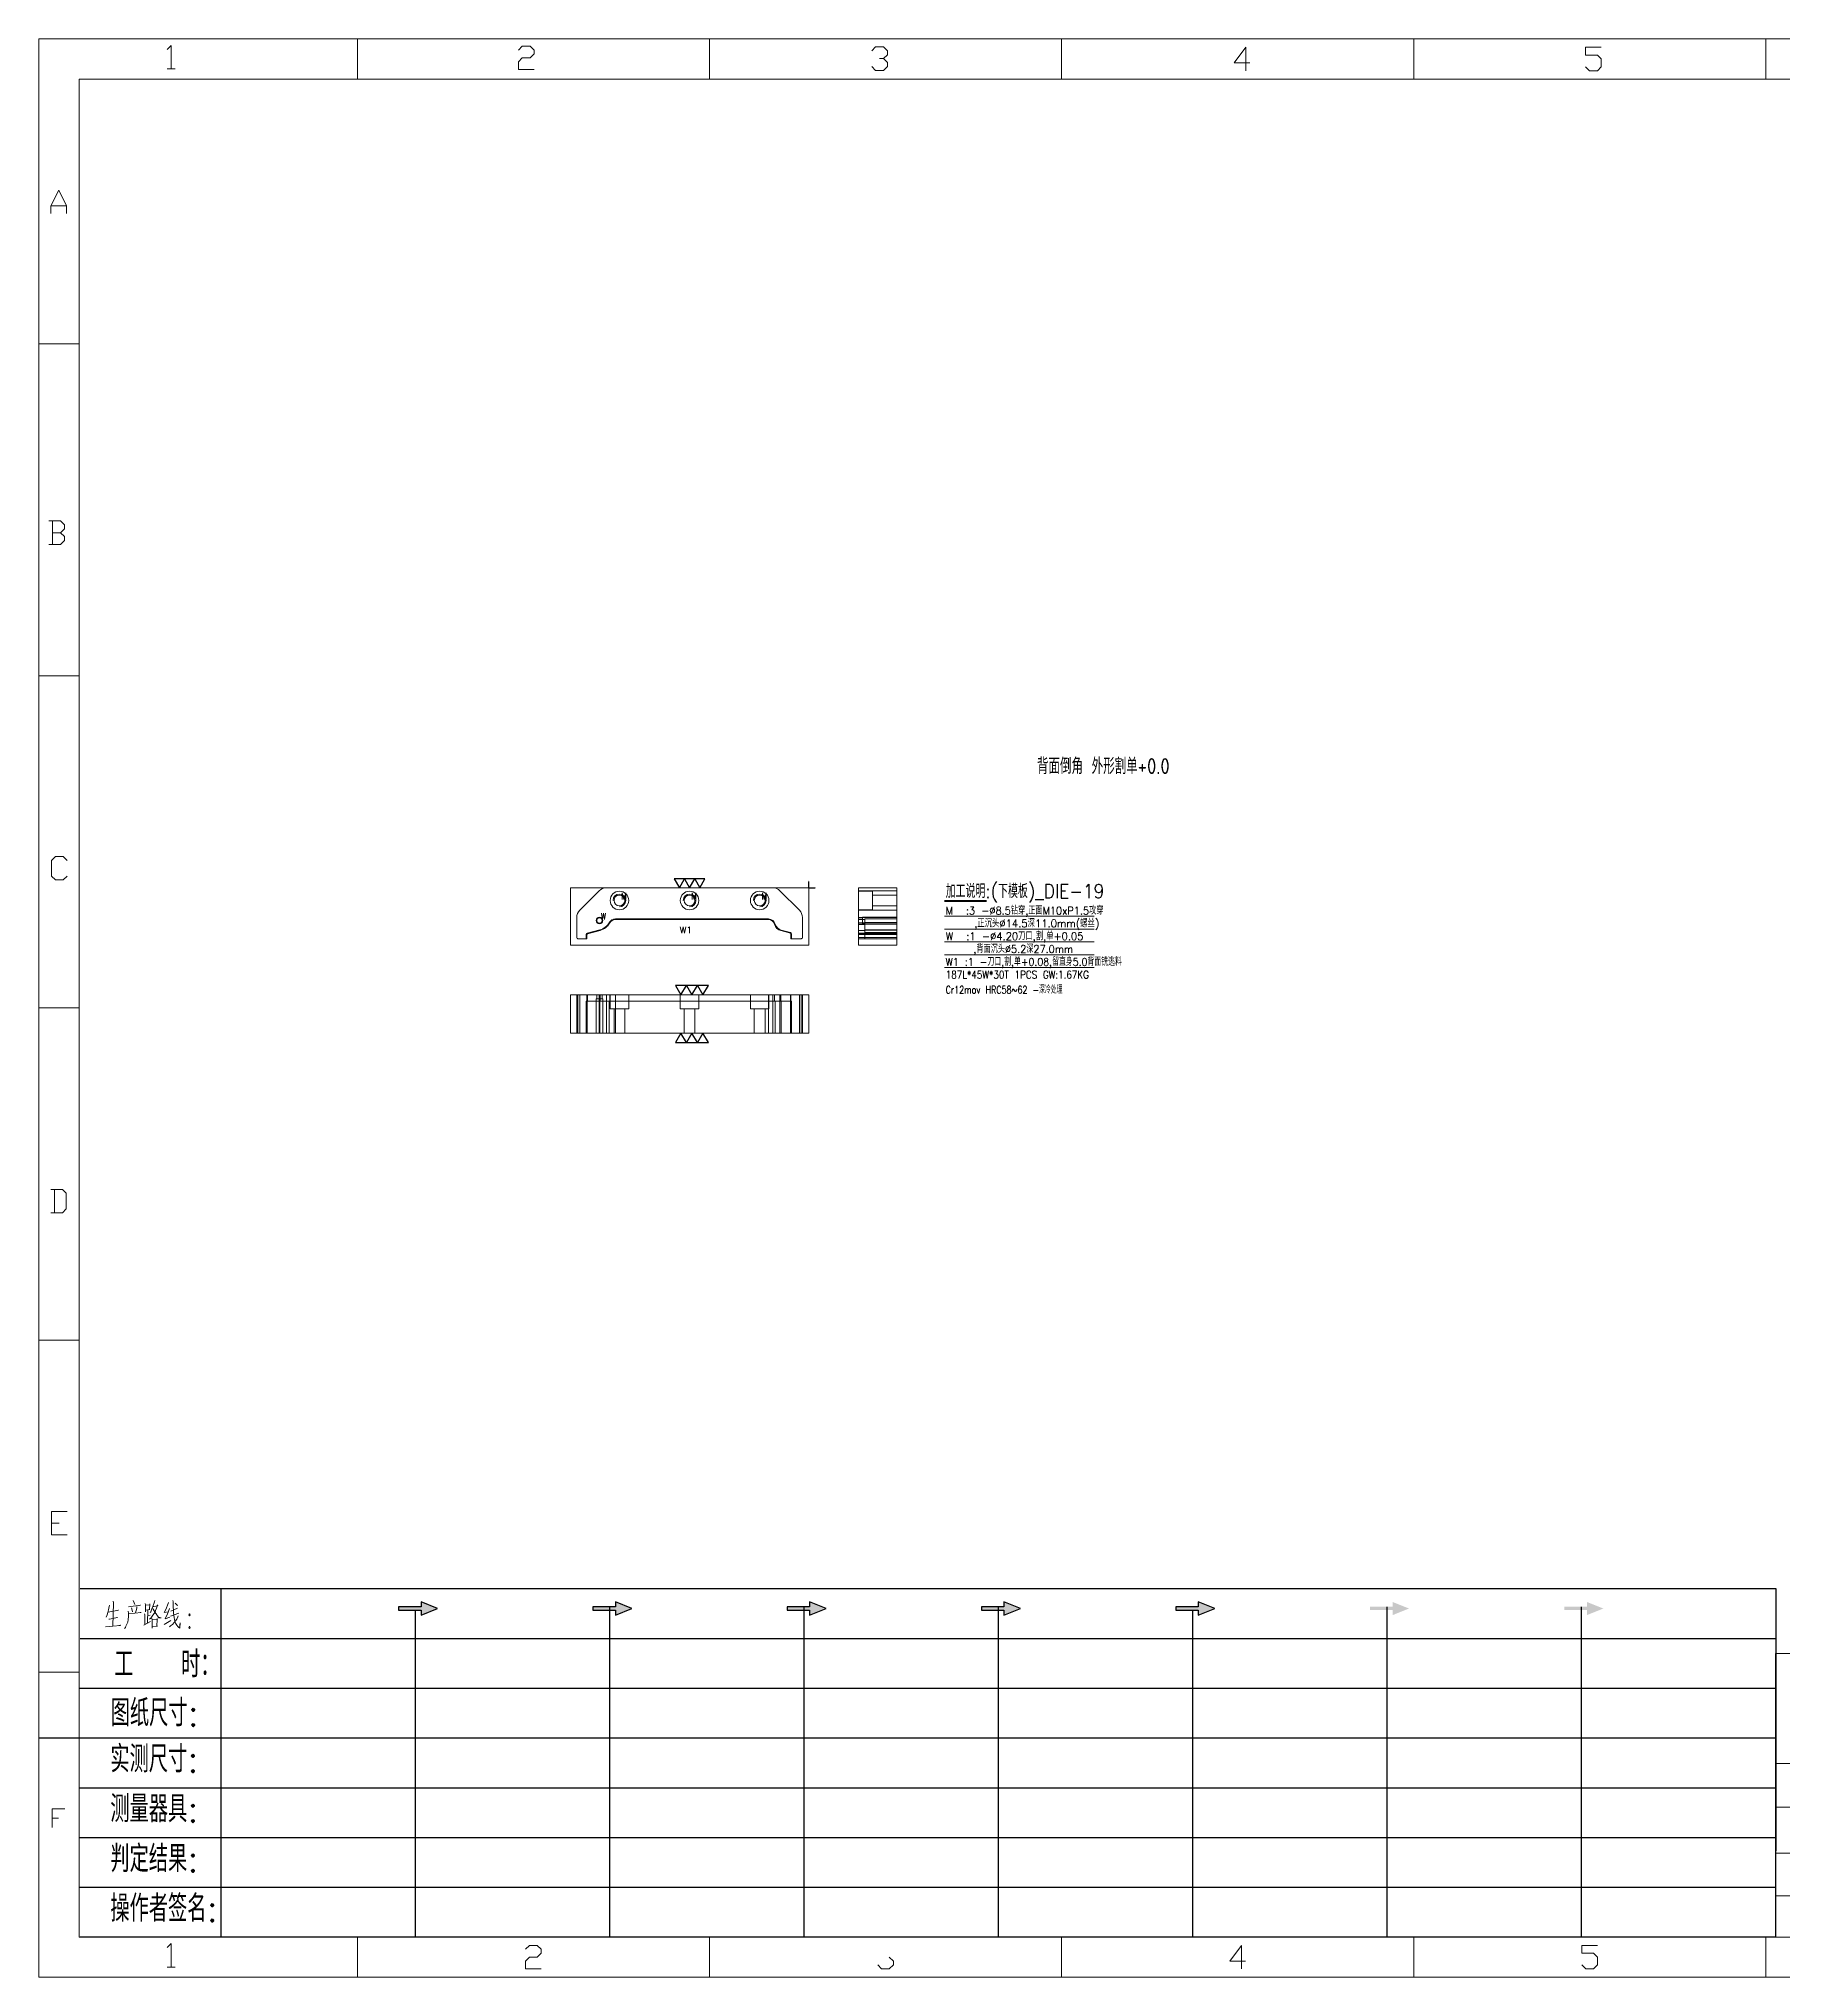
# Model space of a CAD drawing. Header units: millimetres. Extents: x 494 to 18201, y 224 to 11417.
# Drawn here: x 13831 to 15199, y 3576 to 5096 of the extents above; entities that cross this region are included whole.
import ezdxf
from ezdxf.enums import TextEntityAlignment as Align
from ezdxf.lldxf.tags import DXFTag

# ---------------------------------------------------------------- set-up
doc = ezdxf.new("R2010")
doc.units = ezdxf.units.MM
for name, color, linetype in [('DIE', 7, 'Continuous'), ('DIE_W', 1, 'Continuous'), ('DIM', 7, 'Continuous')]:
    doc.layers.add(name, color=color, linetype=linetype)
doc.styles.add('chinesef_fs', font='txt.shx', dxfattribs={"bigfont": 'gbcbig.shx'})
doc.styles.add('gbenor', font='gbenor.shx', dxfattribs={"bigfont": 'gbcbig.shx'})
doc.styles.add('gbenor_', font='gbenor.shx', dxfattribs={"bigfont": 'gbcbig'})
doc.styles.get("Standard").update_dxf_attribs({"font": 'arial.ttf'})
doc.styles.add('TXT', font='txt.shx', dxfattribs={"width": 0.8, "bigfont": 'ctxt.shx'})
tags = doc.linetypes.add('DASHED', pattern='A,12.86,[0,arial.ttf,S=0,R=0,X=0,Y=0],-12.86', length=25.72).pattern_tags.tags
tags[12:13] = [DXFTag(74, 4), DXFTag(75, 0), DXFTag(340, '0'), DXFTag(46, 0.0), DXFTag(50, 0.0), DXFTag(44, 0.0), DXFTag(45, 0.0)]
doc.dimstyles.get("Standard").update_dxf_attribs({"dimtxt": 0.18, "dimasz": 0.18, "dimexe": 0.18, "dimexo": 0.0625, "dimgap": 0.09, "dimtad": 0, "dimtih": 1, "dimtoh": 1, "dimdec": 4, "dimzin": 0, "dimdsep": 46, "dimtxsty": 'Standard', "dimcen": 0.09, "dimadec": 0, "dimazin": 0, "dimtfac": 1, "dimtdec": 4, "dimtofl": 0, "dimtmove": 0, "dimatfit": 3, "dimfxl": 1, "dimtolj": 1, "dimtzin": 0, "dimarcsym": 0})

# ---------------------------------------------------------------- blocks, each defined once
blk = doc.blocks.new('YFFH+A0')
at = {"color": 4, "ltscale": 2}
blk.add_lwpolyline([(-3.46, -6), (0, -4), (-3.46, -2), (0, 0), (-3.46, 2), (0, 4), (-3.46, 6), (-3.46, -6)], close=True, dxfattribs=at)
blk = doc.blocks.new('XYMFH-A0')
at = {"xscale": 0.0833, "yscale": 0.0833, "zscale": 0.0833}
blk.add_blockref('YFFH+A0', (0, 0), dxfattribs=at)
blk = doc.blocks.new('*D23')
at = {"layer": 'Defpoints', "color": 0, "transparency": 16777216}
for p in [(14435.2, 4430.5), (14435.2, 4430.5), (14440.2, 4430.5)]:
    blk.add_point(p, dxfattribs=at)
at = {"layer": 'DIM', "color": 0, "lineweight": -2, "transparency": 16777216}
blk.add_line((14435.2, 4430.5), (14440.2, 4430.5), dxfattribs=at)
at = {"layer": 'DIM', "color": 0, "lineweight": 18, "transparency": 16777216, "insert": (14440.6, 4430.5), "char_height": 0.18, "attachment_point": 5}
blk.add_mtext('\\A1;0.0000', dxfattribs=at)
blk = doc.blocks.new('*D24')
at = {"layer": 'Defpoints', "color": 0, "transparency": 16777216}
for p in [(14435.2, 4435.5), (14435.2, 4430.5), (14435.2, 4430.5)]:
    blk.add_point(p, dxfattribs=at)
at = {"layer": 'DIM', "color": 0, "lineweight": -2, "transparency": 16777216}
blk.add_line((14435.2, 4430.6), (14435.2, 4435.5), dxfattribs=at)
at = {"layer": 'DIM', "color": 0, "lineweight": 18, "transparency": 16777216, "insert": (14435.2, 4436), "char_height": 0.18, "attachment_point": 5, "rotation": 90}
blk.add_mtext('\\A1;0.0000', dxfattribs=at)
blk = doc.blocks.new('U9')
for points in [[(-1468.2, -974.4), (-1468.2, -977.5), (-1458, -973.4), (-1468.2, -969.3), (-1468.2, -972.3), (-1482.1, -972.3), (-1482.1, -974.4)], [(-1347.7, -974.4), (-1347.7, -977.5), (-1337.5, -973.4), (-1347.7, -969.3), (-1347.7, -972.3), (-1361.6, -972.3), (-1361.6, -974.4)], [(-1227.2, -974.4), (-1227.2, -977.5), (-1217, -973.4), (-1227.2, -969.3), (-1227.2, -972.3), (-1241.1, -972.3), (-1241.1, -974.4)], [(-1106.7, -974.4), (-1106.7, -977.5), (-1096.5, -973.4), (-1106.7, -969.3), (-1106.7, -972.3), (-1120.6, -972.3), (-1120.6, -974.4)], [(-986.2, -974.4), (-986.2, -977.5), (-976, -973.4), (-986.2, -969.3), (-986.2, -972.3), (-1000.1, -972.3), (-1000.1, -974.4)], [(-865.7, -974.4), (-865.7, -977.5), (-855.5, -973.4), (-865.7, -969.3), (-865.7, -972.3), (-879.6, -972.3), (-879.6, -974.4)], [(-745.2, -974.4), (-745.2, -977.5), (-735, -973.4), (-745.2, -969.3), (-745.2, -972.3), (-759.1, -972.3), (-759.1, -974.4)]]:
    blk.add_hatch(color=3).paths.add_polyline_path(points)
at = {"color": 254, "lineweight": 18}
for p, q in [((-1705.3, 0), (-1705.3, -1202)), ((-1705.3, 0), (0, 0)), ((-1071, 0), (-1071, -25)), ((-852.6, 0), (-852.6, -25)), ((-634.3, 0), (-634.3, -25)), ((-1680.3, -1177.1), (-1680.3, -25)), ((-1680.3, -25), (-25, -25)), ((-1705.3, -189.2), (-1680.3, -189.2)), ((-1705.3, -395.1), (-1680.3, -395.1)), ((-1705.3, -601), (-1680.3, -601)), ((-1705.3, -806.9), (-1680.3, -806.9)), ((-628.2, -1001.2), (-25, -1001.2)), ((-1705.3, -1012.8), (-1680.3, -1012.8)), ((-628.1, -1069.5), (-25, -1069.5)), ((-25, -1096.6), (-628.1, -1096.6)), ((-25, -1125.1), (-628.1, -1125.1)), ((-25, -1151.5), (-628.1, -1151.5)), ((-1680.3, -1177.1), (-25, -1177.1)), ((-1071, -1202), (-1071, -1177.1)), ((-852.6, -1202), (-852.6, -1177.1)), ((-634.3, -1202), (-634.3, -1177.1)), ((-1705.3, -1202), (0, -1202))]:
    blk.add_line(p, q, dxfattribs=at)
at = {"color": 254, "linetype": 'Continuous', "lineweight": 18}
for p, q in [((-1507.7, 0), (-1507.7, -25)), ((-1289.4, 0), (-1289.4, -25)), ((-628.2, -1001.2), (-628.2, -1177.1)), ((-628.1, -1001.2), (-628.1, -1177.1)), ((-1507.7, -1202), (-1507.7, -1177.1)), ((-1289.4, -1202), (-1289.4, -1177.1))]:
    blk.add_line(p, q, dxfattribs=at)
for p, q in [((-1679.7, -961), (-628.1, -961)), ((-628.1, -961), (-628.1, -1123.7)), ((-1679.7, -991.9), (-628.1, -991.9)), ((-1680.3, -1022.8), (-628.1, -1022.8)), ((-1705.2, -1053.6), (-628.1, -1053.6)), ((-1680.3, -1084.5), (-628.1, -1084.5)), ((-1680.3, -1115.4), (-628.1, -1115.4)), ((-1680.3, -1146.2), (-628.1, -1146.2))]:
    blk.add_line(p, q)
at = {"color": 254}
for p, q in [((-1592.2, -1177.1), (-1592.2, -961)), ((-1351.1, -1177.1), (-1351.1, -972.3)), ((-1230.6, -1177.1), (-1230.6, -972.3)), ((-1110.1, -1177.1), (-1110.1, -972.3)), ((-869.1, -1177.1), (-869.1, -972.3)), ((-748.6, -1177.1), (-748.6, -972.3)), ((-1471.6, -1177.1), (-1471.6, -974.3)), ((-989.6, -1177.1), (-989.6, -974.4)), ((-628.1, -1177.1), (-1679.7, -1177.1))]:
    blk.add_line(p, q, dxfattribs=at)
at = {"color": 92, "lineweight": 18}
for points in [[(-1625.6, -6.6), (-1623.2, -4.1), (-1623.2, -18.7)], [(-1407.8, -7), (-1405.4, -4.6), (-1400.5, -4.6), (-1398.1, -7), (-1398.1, -9.4), (-1400.5, -11.9), (-1405.4, -11.9), (-1407.8, -14.3), (-1407.8, -19.1), (-1398.1, -19.1)], [(-1188.7, -7.5), (-1186.3, -5), (-1181.5, -5), (-1179, -7.5), (-1179, -9.9), (-1181.5, -12.3), (-1183.9, -12.3)], [(-954.2, -14.9), (-963.9, -14.9), (-956.7, -5.2), (-956.7, -19.8)], [(-746, -17.4), (-743.5, -19.8), (-738.7, -19.8), (-736.3, -17.4), (-736.3, -12.5), (-738.7, -10.1), (-746, -10.1), (-746, -5.2), (-736.3, -5.2)], [(-1625.6, -18.7), (-1620.7, -18.7)], [(-1181.5, -12.3), (-1179, -14.7), (-1179, -17.2), (-1181.5, -19.6), (-1186.3, -19.6), (-1188.7, -17.2)], [(-1697.8, -108.3), (-1697.8, -103.5), (-1692.9, -93.8), (-1688.1, -103.5), (-1688.1, -108.3)], [(-1697.8, -103.5), (-1688.1, -103.5)], [(-1691.8, -306.3), (-1689.4, -303.9), (-1689.4, -301.5), (-1691.8, -299), (-1699.1, -299)], [(-1696.7, -299), (-1696.7, -313.6)], [(-1699.1, -313.6), (-1691.8, -313.6), (-1689.4, -311.2), (-1689.4, -308.7), (-1691.8, -306.3), (-1696.7, -306.3)], [(-1687.7, -519.2), (-1690.1, -521.6), (-1695, -521.6), (-1697.4, -519.2), (-1697.4, -509.5), (-1695, -507), (-1690.1, -507), (-1687.7, -509.5)], [(-1697.9, -728.1), (-1690.6, -728.1), (-1688.2, -725.6), (-1688.2, -715.9), (-1690.6, -713.5), (-1697.9, -713.5)], [(-1695.5, -713.5), (-1695.5, -728.1)], [(-1687.7, -927.7), (-1697.4, -927.7), (-1697.4, -913.2), (-1687.7, -913.2)], [(-1697.4, -920.4), (-1692.6, -920.4)], [(-1697, -1109.2), (-1697, -1097.6), (-1689.2, -1097.6)], [(-1697, -1103.4), (-1693.1, -1103.4)], [(-1625.6, -1183.5), (-1623.2, -1181.1), (-1623.2, -1195.7)], [(-1403.4, -1184.7), (-1401, -1182.3), (-1396.1, -1182.3), (-1393.7, -1184.7), (-1393.7, -1187.1), (-1396.1, -1189.5), (-1401, -1189.5), (-1403.4, -1192), (-1403.4, -1196.8), (-1393.7, -1196.8)], [(-1177.8, -1189.5), (-1175.3, -1192), (-1175.3, -1194.4), (-1177.8, -1196.8), (-1182.6, -1196.8), (-1185, -1194.4)], [(-957, -1192), (-966.7, -1192), (-959.4, -1182.3), (-959.4, -1196.8)], [(-748.3, -1194.4), (-745.9, -1196.8), (-741, -1196.8), (-738.6, -1194.4), (-738.6, -1189.5), (-741, -1187.1), (-748.3, -1187.1), (-748.3, -1182.3), (-738.6, -1182.3)], [(-1625.6, -1195.7), (-1620.7, -1195.7)]]:
    blk.add_lwpolyline(points, dxfattribs=at)
at = {"color": 92, "lineweight": 0}
for points in [[(-1661.5, -971.4), (-1661.6, -972.2), (-1662.1, -974.3), (-1662.5, -975.8), (-1662.9, -977.3), (-1663.4, -978.7)], [(-1659.2, -968.9), (-1659, -969.9), (-1659.4, -984.4)], [(-1649.6, -972.4), (-1642.2, -971.4), (-1642.4, -971.3), (-1643, -971.5)], [(-1647.2, -975.5), (-1647.3, -974.5), (-1647.8, -973)], [(-1646.8, -968.4), (-1646.1, -969.8), (-1645.8, -970.8)], [(-1644.5, -972.2), (-1644.4, -973.2), (-1645.2, -976.1)], [(-1639.4, -970.2), (-1639.2, -971.1), (-1639.2, -972.4), (-1639.2, -974.3), (-1639.2, -975.4), (-1639.1, -974.4), (-1636.5, -974), (-1636.7, -974), (-1636.5, -970.4), (-1636.5, -970.7), (-1636.5, -971), (-1639.1, -971.4)], [(-1634.2, -972.1), (-1633.9, -972.2), (-1631.4, -971.7), (-1631.6, -971.1), (-1632.2, -973.2), (-1632.8, -974.7), (-1633.2, -975.6), (-1633.9, -976.7), (-1635, -978.2), (-1635.8, -979.3), (-1636.6, -980)], [(-1633.4, -968.5), (-1633.5, -969.3), (-1634.5, -972.1), (-1635.1, -973.6), (-1635.8, -975.4), (-1636.1, -975.9)], [(-1634.6, -973.4), (-1634.3, -973.7), (-1633.1, -975.8), (-1632.1, -977.4), (-1631.2, -978.8), (-1630.9, -979.1), (-1629.4, -979.1), (-1631, -978.8), (-1631.8, -977.8)], [(-1624.9, -969.6), (-1625, -970.3), (-1626.5, -973.9), (-1627.5, -975.9), (-1624.9, -975.4)], [(-1624.2, -973.3), (-1625.7, -977.3), (-1626.8, -979.6), (-1627, -979.7), (-1624, -978.7)], [(-1623.3, -975.1), (-1619.3, -973.2)], [(-1622.1, -968.5), (-1622, -969.2), (-1622, -972.4), (-1621.8, -974.7), (-1621.7, -976.1), (-1621.6, -977.6), (-1621.4, -978.9), (-1621.2, -980.3), (-1620.9, -981.4), (-1620.4, -982.5), (-1619.7, -983.7), (-1619.1, -984.5), (-1618.4, -985.2), (-1617.9, -985.5), (-1617.7, -982.2), (-1618.1, -985.4)], [(-1619.3, -971.8), (-1619.5, -971.3), (-1620.6, -970)], [(-1663.9, -984.8), (-1659.3, -984.4), (-1654.5, -983.9), (-1654.8, -983.7), (-1655.6, -984)], [(-1662.3, -975.6), (-1655.9, -974.5), (-1656, -974.4), (-1656.4, -974.7)], [(-1661.8, -979.9), (-1661.6, -979.9), (-1661.4, -979.9), (-1656.4, -978.9), (-1656.8, -978.9), (-1657.5, -979.1)], [(-1649.6, -976.2), (-1649.6, -978.4), (-1649.8, -980.3), (-1650.1, -981.8), (-1650.6, -983), (-1651.2, -984.3), (-1651.6, -985.1), (-1652.2, -985.8)], [(-1642.4, -975.9), (-1641.9, -975.8), (-1641.8, -975.9), (-1649.6, -976.7), (-1649.6, -976.2), (-1649.9, -975)], [(-1640.2, -983.7), (-1636, -981.5)], [(-1639.8, -976.7), (-1639.6, -977.3), (-1639.5, -983.2)], [(-1637.7, -974.3), (-1637.8, -982.3)], [(-1637.7, -977.8), (-1636.3, -977.6)], [(-1635.1, -979.6), (-1634.9, -980.3), (-1634.9, -985.6), (-1635, -985), (-1634.9, -984.5), (-1631.7, -984.3), (-1632.1, -984.3), (-1631.8, -980.2), (-1631.8, -979.6), (-1631.6, -980), (-1632.1, -980), (-1634.8, -980.4)], [(-1627.6, -983.4), (-1623.4, -980.8)], [(-1618.9, -978), (-1619, -978.5), (-1619.7, -979.9), (-1620.5, -981), (-1621.4, -982.1), (-1622.4, -983.2), (-1623.5, -984.1), (-1624.3, -984.8)], [(-1623.5, -978.1), (-1618.5, -976.2)]]:
    blk.add_lwpolyline(points, dxfattribs=at)
for points in [[(-1458, -973.4), (-1468.2, -969.3), (-1468.2, -972.3), (-1482.1, -972.3), (-1482.1, -974.4), (-1468.2, -974.4), (-1468.2, -977.5), (-1458, -973.4)], [(-1337.5, -973.4), (-1347.7, -969.3), (-1347.7, -972.3), (-1361.6, -972.3), (-1361.6, -974.4), (-1347.7, -974.4), (-1347.7, -977.5), (-1337.5, -973.4)], [(-1217, -973.4), (-1227.2, -969.3), (-1227.2, -972.3), (-1241.1, -972.3), (-1241.1, -974.4), (-1227.2, -974.4), (-1227.2, -977.5), (-1217, -973.4)], [(-1096.5, -973.4), (-1106.7, -969.3), (-1106.7, -972.3), (-1120.6, -972.3), (-1120.6, -974.4), (-1106.7, -974.4), (-1106.7, -977.5), (-1096.5, -973.4)], [(-976, -973.4), (-986.2, -969.3), (-986.2, -972.3), (-1000.1, -972.3), (-1000.1, -974.4), (-986.2, -974.4), (-986.2, -977.5), (-976, -973.4)]]:
    blk.add_lwpolyline(points)
for points in [[(-1611.8, -978), (-1611.3, -977.3), (-1611.8, -976.6), (-1612.3, -977.3)], [(-1611.8, -985.8), (-1611.3, -985.1), (-1611.8, -984.4), (-1612.3, -985.1)]]:
    blk.add_lwpolyline(points, close=True, dxfattribs=at)
at = {"color": 3, "style": 'chinesef_fs'}
for s, p in [('工  时：', (-1658.5, -1016.2)), ('图纸尺寸:', (-1660.7, -1046.4)), ('实测尺寸:', (-1660.9, -1075)), ('测量器具:', (-1660.9, -1105.9)), ('判定结果:', (-1660.9, -1136.8)), ('操作者签名:', (-1660.9, -1167.6))]:
    blk.add_text(s, height=16.56, dxfattribs=at).set_placement(p)
at = {"lineweight": 18, "style": 'gbenor_'}
blk.add_attdef('文档路径', (-272.5, -941.3), '', height=12, dxfattribs=at)
at = {"lineweight": 20, "style": 'TXT'}
for tag, height, p in [('18-**-**', 11, (-447.2, -1029.4)), ('客户名称', 10.9, (-531.8, -1111.7, 0)), ('料厚:', 10.9, (-531.7, -1139.2, 0))]:
    blk.add_attdef(tag, text='', height=height, dxfattribs=at).set_placement(p, align=Align.MIDDLE)
for tag, p, height in [('88888', (-457.8, -1062.2), 10), ('材质:', (-565.5, -1088.8, 0), 10.9), ('核准', (-445.4, -1116.1, 0), 10.9), ('设计', (-445.8, -1142.5, 0), 10.9), ('绘图', (-446.2, -1168.9, 0), 10.9)]:
    blk.add_attdef(tag, p, '', height=height, dxfattribs=at)
for tag, p, height, width in [('3', (-199.2, -1062.6), 10.7, 0.7), ('4', (-199.2, -1089.2), 10.7, 0.7), ('核准日期', (-329.7, -1118.3, 0), 10.9, 0.68), ('设计日期', (-329.7, -1145.1, 0), 10.9, 0.68), ('1', (-187.6, -1144.2), 9.85, 0.7), ('绘图日期', (-329.8, -1170.7, 0), 10.9, 0.68), ('2', (-199, -1168.8), 9.85, 0.7)]:
    blk.add_attdef(tag, p, '', height=height, dxfattribs=dict(at, width=width))

msp = doc.modelspace()

# ---------------------------------------------------------------- linework, layer by layer
at = {"layer": 'DIE', "color": 155, "linetype": 'DASHED', "lineweight": 13, "ltscale": 0.334453}
for p, q in [((14474.17697, 4428.19285), (14504.17697, 4428.19285)), ((14474.17697, 4412.87914), (14504.17697, 4412.87914)), ((14474.17697, 4407.22229), (14504.17697, 4407.22229)), ((14474.17697, 4402.99314), (14479.17697, 4402.99314)), ((14474.17697, 4401.82766), (14479.17697, 4401.82766)), ((14474.17697, 4397.06192), (14479.17697, 4397.06192)), ((14474.17697, 4396.87451), (14479.17697, 4396.87451)), ((14474.17697, 4394.8611), (14479.17697, 4394.8611)), ((14474.17697, 4394.39371), (14479.17697, 4394.39371)), ((14474.17697, 4394.37814), (14479.17697, 4394.37814)), ((14474.17697, 4393.91075), (14479.17697, 4393.91075)), ((14504.17697, 4403.23885), (14479.17697, 4403.23885)), ((14504.17697, 4401.95683), (14479.17697, 4401.95683)), ((14504.17697, 4397.54488), (14479.17697, 4397.54488)), ((14504.17697, 4397.35748), (14479.17697, 4397.35748)), ((14504.17697, 4395.34407), (14479.17697, 4395.34407)), ((14504.17697, 4394.87667), (14479.17697, 4394.87667)), ((14504.17697, 4394.37814), (14479.17697, 4394.37814)), ((14504.17697, 4393.91075), (14479.17697, 4393.91075)), ((14474.17697, 4391.53599), (14504.17697, 4391.53599)), ((14255.50515, 4346.53599), (14255.50515, 4316.53599)), ((14270.81886, 4346.53599), (14270.81886, 4316.53599)), ((14276.47571, 4346.53599), (14276.47571, 4316.53599)), ((14406.86328, 4346.53599), (14406.86328, 4316.53599)), ((14412.52014, 4346.53599), (14412.52014, 4316.53599)), ((14427.83384, 4346.53599), (14427.83384, 4316.53599))]:
    msp.add_line(p, q, dxfattribs=at)
at = {"layer": 'DIE', "color": 155, "linetype": 'Continuous', "lineweight": 13}
for p, q in [((14474.17697, 4428.19285), (14504.17697, 4428.19285)), ((14474.17697, 4412.87914), (14504.17697, 4412.87914)), ((14474.17697, 4407.22229), (14504.17697, 4407.22229)), ((14474.17697, 4391.53599), (14504.17697, 4391.53599)), ((14254.162, 4346.53599), (14254.162, 4316.53599)), ((14261.40318, 4316.53599), (14261.40318, 4341.53599)), ((14261.53259, 4346.53599), (14261.53259, 4341.53599)), ((14271.36109, 4316.53599), (14271.36109, 4341.53599)), ((14271.4905, 4346.53599), (14271.4905, 4341.53599)), ((14278.70627, 4316.53599), (14278.70627, 4341.53599)), ((14279.14173, 4346.53599), (14279.14173, 4341.53599)), ((14283.49632, 4346.53599), (14283.49632, 4341.53599)), ((14283.49632, 4316.53599), (14283.49632, 4341.53599)), ((14403.49632, 4346.53599), (14403.49632, 4341.53599)), ((14403.49632, 4316.53599), (14403.49632, 4341.53599)), ((14408.3266, 4346.53599), (14408.3266, 4341.53599)), ((14408.80963, 4316.53599), (14408.80963, 4341.53599)), ((14413.27726, 4346.53599), (14413.27726, 4341.53599)), ((14413.40667, 4316.53599), (14413.40667, 4341.53599)), ((14420.79141, 4346.53599), (14420.79141, 4341.53599)), ((14420.92082, 4316.53599), (14420.92082, 4341.53599)), ((14429.17699, 4346.53599), (14429.17699, 4316.53599))]:
    msp.add_line(p, q, dxfattribs=at)
at = {"layer": 'DIE', "color": 31, "linetype": 'DASHED', "lineweight": 13, "ltscale": 0.334453}
for p, q in [((14485.17697, 4427.78599), (14474.17697, 4427.78599)), ((14485.17697, 4420.53599), (14485.17697, 4427.78599)), ((14474.17697, 4413.28599), (14485.17697, 4413.28599)), ((14485.17697, 4413.28599), (14485.17697, 4420.53599)), ((14260.662, 4393.91075), (14260.662, 4390.53599)), ((14271.36109, 4397.54488), (14261.40318, 4394.87667)), ((14403.49632, 4406.03599), (14283.49632, 4406.03599)), ((14420.92082, 4395.34407), (14413.40667, 4397.35748)), ((14421.662, 4390.53599), (14421.662, 4394.37814)), ((14504.17697, 4407.436), (14477.17697, 4407.436)), ((14477.17697, 4404.836), (14477.17697, 4407.436)), ((14477.17697, 4402.236), (14477.17697, 4404.836)), ((14477.17697, 4402.236), (14504.17697, 4402.236)), ((14479.17697, 4401.95683), (14479.17697, 4406.03599)), ((14504.17697, 4406.03599), (14479.17697, 4406.03599)), ((14479.17697, 4397.35748), (14479.17697, 4401.95683)), ((14479.17697, 4395.34407), (14479.17697, 4397.35748)), ((14479.17697, 4394.37814), (14479.17697, 4395.34407)), ((14479.17697, 4390.53599), (14479.17697, 4394.37814)), ((14268.39632, 4343.53599), (14268.39632, 4316.53599)), ((14273.59632, 4343.53599), (14268.39632, 4343.53599)), ((14273.59632, 4316.53599), (14273.59632, 4343.53599)), ((14279.4195, 4346.53599), (14279.4195, 4335.53599)), ((14293.9195, 4335.53599), (14279.4195, 4335.53599)), ((14293.9195, 4335.53599), (14293.9195, 4346.53599)), ((14334.4195, 4346.53599), (14334.4195, 4335.53599)), ((14348.9195, 4335.53599), (14334.4195, 4335.53599)), ((14348.9195, 4335.53599), (14348.9195, 4346.53599)), ((14389.4195, 4346.53599), (14389.4195, 4335.53599)), ((14403.9195, 4335.53599), (14389.4195, 4335.53599)), ((14403.9195, 4335.53599), (14403.9195, 4346.53599))]:
    msp.add_line(p, q, dxfattribs=at)
at = {"layer": 'DIE', "color": 5, "linetype": 'DASHED', "lineweight": 13, "ltscale": 0.334453}
for p, q in [((14504.17697, 4424.78899), (14485.17697, 4424.78899)), ((14485.17697, 4416.28299), (14504.17697, 4416.28299)), ((14282.4165, 4335.53599), (14282.4165, 4316.53599)), ((14290.9225, 4316.53599), (14290.9225, 4335.53599)), ((14337.4165, 4335.53599), (14337.4165, 4316.53599)), ((14345.9225, 4316.53599), (14345.9225, 4335.53599)), ((14392.4165, 4335.53599), (14392.4165, 4316.53599)), ((14400.9225, 4316.53599), (14400.9225, 4335.53599))]:
    msp.add_line(p, q, dxfattribs=at)
at = {"layer": 'DIE', "color": 31, "linetype": 'Continuous', "lineweight": 13}
for p, q in [((14260.662, 4316.53599), (14261.40318, 4316.53599)), ((14261.40318, 4316.53599), (14271.36109, 4316.53599)), ((14271.36109, 4316.53599), (14278.70627, 4316.53599)), ((14278.70627, 4316.53599), (14283.49632, 4316.53599)), ((14283.49632, 4316.53599), (14403.49632, 4316.53599)), ((14403.49632, 4316.53599), (14408.80963, 4316.53599)), ((14408.80963, 4316.53599), (14413.40667, 4316.53599)), ((14413.40667, 4316.53599), (14420.92082, 4316.53599)), ((14421.662, 4316.53599), (14420.92082, 4316.53599))]:
    msp.add_line(p, q, dxfattribs=at)
at = {"layer": 'DIE', "color": 42, "linetype": 'Continuous', "lineweight": 13}
for centre, radius in [((14286.6695, 4420.53599), 7.25), ((14286.6695, 4420.53599), 4.253), ((14341.6695, 4420.53599), 7.25), ((14341.6695, 4420.53599), 4.253), ((14396.6695, 4420.53599), 7.25), ((14396.6695, 4420.53599), 4.253)]:
    msp.add_circle(centre, radius, dxfattribs=at)
at = {"layer": 'DIE', "color": 30, "linetype": 'DASHED', "lineweight": 13, "ltscale": 0.334453}
msp.add_circle((14270.99632, 4404.836), 2.6, dxfattribs=at)
at = {"layer": 'DIE', "color": 42, "linetype": 'Continuous', "lineweight": 18}
for centre in [(14286.6695, 4420.53599), (14341.6695, 4420.53599), (14396.6695, 4420.53599)]:
    msp.add_arc(centre, 5, 270, 180, dxfattribs=at)
at = {"layer": 'DIE', "color": 31, "linetype": 'DASHED', "lineweight": 13, "ltscale": 0.334453}
for centre, radius, start, end in [((14261.662, 4393.91075), 1, 105, 180), ((14268.25526, 4409.13599), 12, 285, 330.565481), ((14283.49632, 4400.53599), 5.5, 90, 150.565476), ((14403.49632, 4400.53599), 5.5, 14.971191, 90), ((14415.08899, 4403.63599), 6.5, 194.971191, 255), ((14420.662, 4394.37814), 1, 0, 75)]:
    msp.add_arc(centre, radius, start, end, dxfattribs=at)
at = {"layer": 'DIE_W', "color": 1, "linetype": 'Continuous', "lineweight": 13}
for p, q in [((14474.17697, 4428.19285), (14474.17697, 4430.53599)), ((14474.17697, 4430.53599), (14504.17697, 4430.53599)), ((14474.17697, 4412.87914), (14474.17697, 4428.19285)), ((14504.17697, 4428.19285), (14504.17697, 4430.53599)), ((14504.17697, 4412.87914), (14504.17697, 4428.19285)), ((14474.17697, 4407.22229), (14474.17697, 4412.87914)), ((14504.17697, 4407.22229), (14504.17697, 4412.87914)), ((14474.17697, 4391.53599), (14474.17697, 4407.22229)), ((14504.17697, 4391.53599), (14504.17697, 4407.22229)), ((14474.17697, 4390.53599), (14474.17697, 4391.53599)), ((14474.17697, 4390.53599), (14504.17697, 4390.53599)), ((14504.17697, 4390.53599), (14504.17697, 4391.53599)), ((14253.162, 4346.53599), (14254.162, 4346.53599)), ((14253.162, 4346.53599), (14253.162, 4316.53599)), ((14254.162, 4346.53599), (14261.162, 4346.53599)), ((14261.162, 4341.53599), (14260.662, 4341.53599)), ((14260.662, 4341.53599), (14260.662, 4316.53599)), ((14261.162, 4346.53599), (14261.53259, 4346.53599)), ((14261.162, 4346.53599), (14261.162, 4341.53599)), ((14261.53259, 4341.53599), (14261.162, 4341.53599)), ((14261.53259, 4346.53599), (14271.4905, 4346.53599)), ((14271.4905, 4341.53599), (14261.53259, 4341.53599)), ((14271.4905, 4346.53599), (14279.14173, 4346.53599)), ((14279.14173, 4341.53599), (14271.4905, 4341.53599)), ((14279.14173, 4346.53599), (14283.49632, 4346.53599)), ((14283.49632, 4341.53599), (14279.14173, 4341.53599)), ((14283.49632, 4346.53599), (14403.49632, 4346.53599)), ((14403.49632, 4341.53599), (14283.49632, 4341.53599)), ((14403.49632, 4346.53599), (14408.3266, 4346.53599)), ((14408.3266, 4341.53599), (14403.49632, 4341.53599)), ((14408.3266, 4346.53599), (14413.27726, 4346.53599)), ((14413.27726, 4341.53599), (14408.3266, 4341.53599)), ((14413.27726, 4346.53599), (14420.79141, 4346.53599)), ((14420.79141, 4341.53599), (14413.27726, 4341.53599)), ((14421.162, 4346.53599), (14420.79141, 4346.53599)), ((14421.162, 4341.53599), (14420.79141, 4341.53599)), ((14421.162, 4346.53599), (14429.17699, 4346.53599)), ((14421.162, 4346.53599), (14421.162, 4341.53599)), ((14421.662, 4341.53599), (14421.162, 4341.53599)), ((14421.662, 4341.53599), (14421.662, 4316.53599)), ((14430.17699, 4346.53599), (14429.17699, 4346.53599)), ((14430.17699, 4346.53599), (14430.17699, 4316.53599)), ((14253.162, 4316.53599), (14254.162, 4316.53599)), ((14254.162, 4316.53599), (14260.662, 4316.53599)), ((14421.662, 4316.53599), (14429.17699, 4316.53599)), ((14430.17699, 4316.53599), (14429.17699, 4316.53599))]:
    msp.add_line(p, q, dxfattribs=at)
at = {"layer": 'DIE_W', "color": 1, "linetype": 'DASHED', "lineweight": 13, "ltscale": 0.334453}
for p, q in [((14477.17697, 4406.936), (14474.17697, 4406.936)), ((14474.17697, 4405.53599), (14479.17697, 4405.53599)), ((14474.17697, 4402.736), (14477.17697, 4402.736)), ((14268.89632, 4346.53599), (14268.89632, 4343.53599)), ((14273.09632, 4343.53599), (14273.09632, 4346.53599))]:
    msp.add_line(p, q, dxfattribs=at)
at = {"layer": 'DIE_W', "color": 1, "linetype": 'Continuous', "lineweight": 13}
for points in [[(14421.162, 4390.53599), (14429.17699, 4390.53599, 0.4142135624), (14430.17699, 4391.53599), (14430.17699, 4407.22229, 0.1989123674), (14427.83385, 4412.87914), (14412.52014, 4428.19285, 0.1989123631), (14406.86328, 4430.53599), (14276.47571, 4430.53599, 0.1989123589), (14270.81886, 4428.19285), (14255.50515, 4412.87914, 0.1989123716), (14253.162, 4407.22229), (14253.162, 4391.53599, 0.4142135624), (14254.162, 4390.53599), (14261.162, 4390.53599)], [(14261.162, 4390.53599), (14261.162, 4393.91075, -0.3394542636), (14261.53259, 4394.39371)]]:
    msp.add_lwpolyline(points, format="xyb", dxfattribs=at)
at = {"layer": 'DIE_W', "color": 190, "linetype": 'Continuous', "lineweight": 13}
msp.add_lwpolyline([(14261.53259, 4394.39371), (14271.4905, 4397.06192, 0.2014786348), (14279.14173, 4402.99314, -0.2705954655), (14283.49632, 4405.53599), (14403.49632, 4405.53599, -0.3395944524), (14408.3266, 4401.82766, 0.2680839249), (14413.27726, 4396.87451), (14420.79141, 4394.8611, -0.3394542668), (14421.162, 4394.37814), (14421.162, 4390.53599)], format="xyb", dxfattribs=at)
at = {"layer": 'DIE_W', "color": 1, "linetype": 'Continuous', "lineweight": 13}
msp.add_circle((14270.99632, 4404.836), 2.1, dxfattribs=at)
at = {"layer": 'DIM', "color": 8, "linetype": 'Continuous', "lineweight": 18}
for p, q in [((14541.64016, 4420.58862), (14574.60176, 4420.58862)), ((14541.64016, 4419.68431), (14574.60176, 4419.68431)), ((14541.64016, 4408.13406), (14658.83837, 4408.13406)), ((14541.64016, 4398.09099), (14658.83837, 4398.09099)), ((14541.64016, 4388.04792), (14658.83837, 4388.04792)), ((14541.64016, 4378.00485), (14658.83837, 4378.00485)), ((14541.64016, 4367.96177), (14658.83837, 4367.96177))]:
    msp.add_line(p, q, dxfattribs=at)
at = {"layer": 'DIM', "color": 252, "linetype": 'DASHED', "lineweight": 18, "ltscale": 0.334453}
for points in [[(14248.1695, 4385.53599), (14248.1695, 4430.53599), (14435.1695, 4430.53599), (14435.1695, 4385.53599)], [(14474.17697, 4430.53599), (14504.17697, 4430.53599), (14504.17697, 4385.53599), (14474.17697, 4385.53599)], [(14248.1695, 4346.53599), (14435.1695, 4346.53599), (14435.1695, 4316.53599), (14248.1695, 4316.53599)]]:
    msp.add_lwpolyline(points, close=True, dxfattribs=at)

# ---------------------------------------------------------------- block references
at = {"layer": 'DIM', "ltscale": 1.418068, "xscale": 1.264435379605522, "yscale": 1.26443537960024, "zscale": 1.264435379605522}
msp.add_blockref('U9', (15987.55235, 5096.17504), dxfattribs=at)
at = {"layer": 'DIM', "linetype": 'Continuous', "lineweight": 18, "xscale": 23.99167338727757, "yscale": 23.99167338727757, "zscale": 23.99167338727757, "rotation": 270}
msp.add_blockref('XYMFH-A0', (14341.6695, 4430.53599), dxfattribs=at)
at = {"layer": 'DIM', "lineweight": 18, "xscale": 25.84075708873742, "yscale": 25.84075708873742, "zscale": 25.84075708873742}
for p, rotation in [((14343.49632, 4346.53599), 270), ((14343.49632, 4316.53599), 90)]:
    msp.add_blockref('XYMFH-A0', p, dxfattribs=dict(at, rotation=rotation))

# ---------------------------------------------------------------- texts
at = {"layer": 'DIM', "color": 6, "lineweight": 18, "style": 'gbenor'}
msp.add_text('背面倒角 外形割单+0.0', height=12.544, dxfattribs=at).set_placement((14666.11987, 4526.52495), align=Align.MIDDLE)
at = {"layer": 'DIM', "color": 4, "lineweight": 18, "style": 'chinesef_fs'}
for s, height, width, p in [('M', 5.1, 0.8408, (14288.02907, 4421.331)), ('M', 5.1, 0.8408, (14343.02907, 4421.331)), ('M', 5.1, 0.8408, (14398.02907, 4421.331)), ('加工说明:(下模板)_DIE-19', 10.9, 0.8913, (14542.52509, 4422.46582)), ('W', 5.1, 0.6727, (14272.26307, 4405.5845)), ('M  :3 -%%c8.5钻穿,正面M10xP1.5攻穿', 6, 0.9351, (14542.54016, 4409.57391)), ('W1', 5.1, 0.9957, (14333.9679, 4394.86423)), ('    ,正沉头%%c14.5深11.0mm(螺丝)', 6, 0.9587, (14542.54016, 4399.53084)), ('    ,背面沉头%%c5.2深27.0mm', 6, 0.9316, (14542.54016, 4379.44469)), ('187L*45W*30T 1PCS GW:1.67KG', 6, 0.8404, (14542.54016, 4359.35855)), ('Cr12mov HRC58~62 -深冷处理', 6, 0.7603, (14542.54016, 4347.50687))]:
    msp.add_text(s, height=height, dxfattribs=dict(at, width=width)).set_placement(p)
at = {"layer": 'DIM', "color": 1, "lineweight": 18, "style": 'chinesef_fs'}
for s, width, p in [('W  :1 -%%c4.20刀口,割,单+0.05', 0.9507, (14542.54016, 4389.48776)), ('W1 :1 -刀口,割,单+0.08,留直身5.0背面铣逃料', 0.8986, (14542.54016, 4369.40162))]:
    msp.add_text(s, height=6, dxfattribs=dict(at, width=width)).set_placement(p)

# ---------------------------------------------------------------- dimensions: what is measured, and where the dimension line sits
at = {"layer": 'DIM', "lineweight": 18}
for offset, dtype, picture, middle in [((0, 5), 1, '*D24', (14435.1694967958, 4435.9993164248)), ((5, 0), 0, '*D23', (14440.6328187603, 4430.5359944603))]:
    dim = msp.add_ordinate_dim(feature_location=(14435.1694967958, 4430.5359944603), offset=offset, dtype=dtype, origin=(14435.1694967958, 4430.5359944603), dimstyle='Standard', dxfattribs=at)
    dim.commit()
    dim.dimension.update_dxf_attribs({"geometry": picture, "text_midpoint": middle})

doc.saveas('drawing.dxf')
